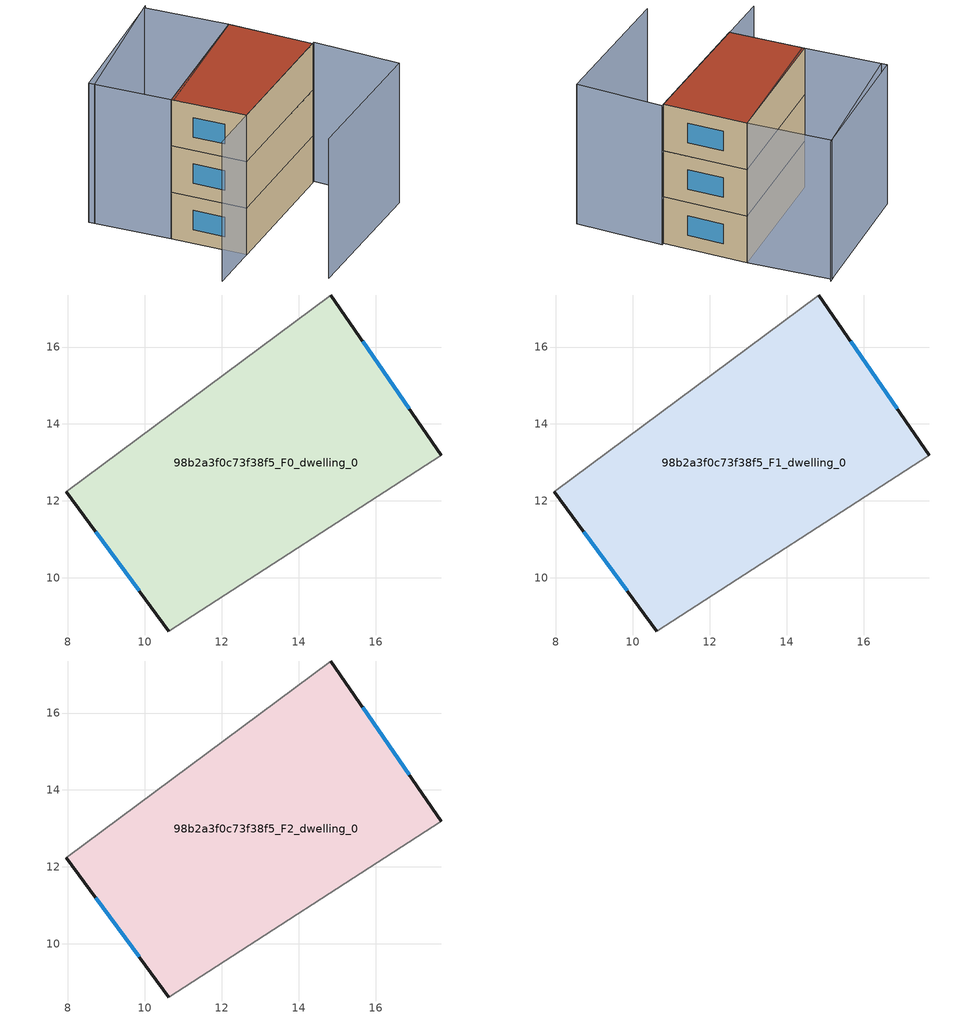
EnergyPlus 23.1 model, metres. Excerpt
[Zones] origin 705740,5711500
98b2a3f0c73f38f5_F0_dwelling_0
 floor ground (EU_floor_Construction): 14.83,17.35 17.7,13.19 10.62,8.62 7.96,12.24 z0
 wall outside (EU_wall_Construction): 17.7,13.19 14.83,17.35 / 7.96,12.24 10.62,8.62 z0:3
 wall adiabatic (EU_wall_Construction): 10.62,8.62 17.7,13.19 / 14.83,17.35 7.96,12.24 z0:3
 window (EU_Window_Construction): 16.87,14.4 15.66,16.15 / 8.73,11.19 9.85,9.67 z0.87:2.13
98b2a3f0c73f38f5_F1_dwelling_0
 floor to 98b2a3f0c73f38f5_F0_dwelling_0 (EU_floor_Construction): 14.83,17.35 17.7,13.19 10.62,8.62 7.96,12.24 z3
 wall outside (EU_wall_Construction): 17.7,13.19 14.83,17.35 / 7.96,12.24 10.62,8.62 z3:6
 wall adiabatic (EU_wall_Construction): 10.62,8.62 17.7,13.19 / 14.83,17.35 7.96,12.24 z3:6
 window (EU_Window_Construction): 16.87,14.4 15.66,16.15 / 8.73,11.19 9.85,9.67 z3.87:5.13
98b2a3f0c73f38f5_F2_dwelling_0
 floor to 98b2a3f0c73f38f5_F1_dwelling_0 (EU_floor_Construction): 14.83,17.35 17.7,13.19 10.62,8.62 7.96,12.24 z6
 wall outside (EU_wall_Construction): 17.7,13.19 14.83,17.35 / 7.96,12.24 10.62,8.62 z6:9
 wall adiabatic (EU_wall_Construction): 10.62,8.62 17.7,13.19 / 14.83,17.35 7.96,12.24 z6:9
 window (EU_Window_Construction): 16.87,14.4 15.66,16.15 / 8.73,11.19 9.85,9.67 z6.87:8.13
 roof outside (EU_roof_Construction): 17.7,13.19 14.83,17.35 7.96,12.24 10.62,8.62 z9
shading: 13.16,4.13 20.67,8.9 / 8,6.95 17.85,13.29 / 17.85,13.29 20.67,8.9 / 11.93,21.44 5.2,15.84 / 11.78,21.32 14.83,17.35 / 14.83,17.35 8.05,12.13 / 8.05,12.13 4.99,16.09 / 4.99,16.09 11.78,21.32 z0:9
[Building]
EU S2 Campaign: North Axis=0; Terrain=City; Solar Distribution=FullExterior
[Site:Location]
London: Latitude=51.5; Longitude=-0.5; Time Zone=0; Elevation=25
[SizingPeriod:WeatherFileDays]
AnnualSizingPeriod: Begin Month=1; Begin Day of Month=1; End Month=12; End Day of Month=31; Day of Week for Start Day=Monday; Use Weather File Daylight Saving Period=No; Use Weather File Rain and Snow Indicators=No
[MATERIAL]
EU_InternalMass_Material: Roughness=MediumRough; Thickness=0.1; Conductivity=1; Density=1800; Specific Heat=900; Thermal Absorptance=0.9; Solar Absorptance=0.7; Visible Absorptance=0.7
[MATERIAL:NOMASS] Roughness=MediumRough; Thermal Absorptance=0.9; Solar Absorptance=0.7; Visible Absorptance=0.7
Name | Thermal Resistance
EU_wall_NoMass | 0.724719
EU_roof_NoMass | 2.98947
EU_floor_NoMass | 2.39157
[WINDOWMATERIAL:SIMPLEGLAZINGSYSTEM]
EU_Window_SimpleGlazing: UFactor=2.63425; Solar Heat Gain Coefficient=0.76; Visible Transmittance=0.76
[CONSTRUCTION]
EU_wall_Construction: EU_wall_NoMass
EU_roof_Construction: EU_roof_NoMass
EU_floor_Construction: EU_floor_NoMass
EU_Window_Construction: EU_Window_SimpleGlazing
EU_InternalMass_Construction: EU_InternalMass_Material
[ZONE] Type=1; Multiplier=1; Ceiling Height=autocalculate; Volume=121.659; Floor Area=autocalculate; Part of Total Floor Area=Yes
98b2a3f0c73f38f5_F0_dwelling_0; 98b2a3f0c73f38f5_F1_dwelling_0; 98b2a3f0c73f38f5_F2_dwelling_0
[INTERNALMASS] Construction=EU_InternalMass_Construction; Surface Area=40.553
Name | Zone or ZoneList
98b2a3f0c73f38f5_F0_dwelling_0_EU_InternalMass | 98b2a3f0c73f38f5_F0_dwelling_0
98b2a3f0c73f38f5_F1_dwelling_0_EU_InternalMass | 98b2a3f0c73f38f5_F1_dwelling_0
98b2a3f0c73f38f5_F2_dwelling_0_EU_InternalMass | 98b2a3f0c73f38f5_F2_dwelling_0
[OTHEREQUIPMENT] Fuel Type=Electricity; Design Level Calculation Method=Watts/Area; Power per Zone Floor Area=1; Fraction Latent=0; Fraction Radiant=0; Fraction Lost=0; Carbon Dioxide Generation Rate=0; EndUse Subcategory=EU_Step8_InternalGains
Name | Zone or ZoneList or Space or SpaceList | Schedule
EU_Step8_InternalGain_98b2a3f0c73f38f5_F0_dwelling_0_f000 | 98b2a3f0c73f38f5_F0_dwelling_0 | EU_Step8_GainSchedule_98b2a3f0c73f38f5_F0_dwelling_0_f000
EU_Step8_InternalGain_98b2a3f0c73f38f5_F1_dwelling_0_f000 | 98b2a3f0c73f38f5_F1_dwelling_0 | EU_Step8_GainSchedule_98b2a3f0c73f38f5_F1_dwelling_0_f000
EU_Step8_InternalGain_98b2a3f0c73f38f5_F2_dwelling_0_f000 | 98b2a3f0c73f38f5_F2_dwelling_0 | EU_Step8_GainSchedule_98b2a3f0c73f38f5_F2_dwelling_0_f000
[ZONEVENTILATION:DESIGNFLOWRATE] Schedule=EU_AlwaysOn; Design Flow Rate Calculation Method=AirChanges/Hour; Air Changes per Hour=0.418135; Ventilation Type=Natural; Fan Pressure Rise=0; Fan Total Efficiency=1; Constant Term Coefficient=1; Temperature Term Coefficient=0; Velocity Term Coefficient=0; Velocity Squared Term Coefficient=0; Minimum Indoor Temperature=-100; Maximum Indoor Temperature=100; Delta Temperature=-100; Minimum Outdoor Temperature=-100; Maximum Outdoor Temperature=100; Maximum Wind Speed=40
Name | Zone or ZoneList or Space or SpaceList
EU_ConstantAir_98b2a3f0c73f38f5_F0_dwelling_0 | 98b2a3f0c73f38f5_F0_dwelling_0
EU_ConstantAir_98b2a3f0c73f38f5_F1_dwelling_0 | 98b2a3f0c73f38f5_F1_dwelling_0
EU_ConstantAir_98b2a3f0c73f38f5_F2_dwelling_0 | 98b2a3f0c73f38f5_F2_dwelling_0
[HVACTEMPLATE:THERMOSTAT] Constant Heating Setpoint=20; Constant Cooling Setpoint=50
EU_HeatOnly_98b2a3f0c73f38f5_F0_dwelling_0; EU_HeatOnly_98b2a3f0c73f38f5_F1_dwelling_0; EU_HeatOnly_98b2a3f0c73f38f5_F2_dwelling_0
[HVACTEMPLATE:ZONE:IDEALLOADSAIRSYSTEM] System Availability Schedule=EU_AlwaysOn; Maximum Heating Supply Air Temperature=50; Minimum Cooling Supply Air Temperature=13; Maximum Heating Supply Air Humidity Ratio=0.0156; Minimum Cooling Supply Air Humidity Ratio=0.0077; Heating Limit=NoLimit; Cooling Limit=NoLimit; Heating Availability Schedule=EU_AlwaysOn; Cooling Availability Schedule=EU_CoolingOff; Dehumidification Control Type=ConstantSensibleHeatRatio; Cooling Sensible Heat Ratio=0.7; Dehumidification Setpoint=60; Humidification Control Type=None; Humidification Setpoint=30; Outdoor Air Method=None; Outdoor Air Flow Rate per Person=0.00944; Outdoor Air Flow Rate per Zone Floor Area=0; Outdoor Air Flow Rate per Zone=0; Demand Controlled Ventilation Type=None; Outdoor Air Economizer Type=NoEconomizer; Heat Recovery Type=None; Sensible Heat Recovery Effectiveness=0.7; Latent Heat Recovery Effectiveness=0.65
Name | Template Thermostat
98b2a3f0c73f38f5_F0_dwelling_0 | EU_HeatOnly_98b2a3f0c73f38f5_F0_dwelling_0
98b2a3f0c73f38f5_F1_dwelling_0 | EU_HeatOnly_98b2a3f0c73f38f5_F1_dwelling_0
98b2a3f0c73f38f5_F2_dwelling_0 | EU_HeatOnly_98b2a3f0c73f38f5_F2_dwelling_0
[SIZING:ZONE] Zone Cooling Design Supply Air Temperature Input Method=SupplyAirTemperature; Zone Cooling Design Supply Air Temperature=13; Zone Heating Design Supply Air Temperature Input Method=SupplyAirTemperature; Zone Heating Design Supply Air Temperature=50; Zone Cooling Design Supply Air Humidity Ratio=0.008; Zone Heating Design Supply Air Humidity Ratio=0.008; Cooling Design Air Flow Method=DesignDay; Cooling Design Air Flow Rate=0; Cooling Minimum Air Flow per Zone Floor Area=0.000762; Cooling Minimum Air Flow=0; Cooling Minimum Air Flow Fraction=0.2; Heating Design Air Flow Method=DesignDay; Heating Design Air Flow Rate=0; Heating Maximum Air Flow per Zone Floor Area=0.002032; Heating Maximum Air Flow=0.141576; Heating Maximum Air Flow Fraction=0.3; Account for Dedicated Outdoor Air System=No; Dedicated Outdoor Air System Control Strategy=NeutralSupplyAir; Dedicated Outdoor Air Low Setpoint Temperature for Design=autosize; Dedicated Outdoor Air High Setpoint Temperature for Design=autosize; Zone Load Sizing Method=Sensible Load Only No Latent Load; Zone Latent Cooling Design Supply Air Humidity Ratio Input Method=HumidityRatioDifference; Zone Cooling Design Supply Air Humidity Ratio Difference=0.005; Zone Latent Heating Design Supply Air Humidity Ratio Input Method=HumidityRatioDifference; Zone Humidification Design Supply Air Humidity Ratio Difference=0.005
98b2a3f0c73f38f5_F0_dwelling_0; 98b2a3f0c73f38f5_F1_dwelling_0; 98b2a3f0c73f38f5_F2_dwelling_0
[SCHEDULE:CONSTANT]
Name | Hourly Value
EU_AlwaysOn | 1
EU_CoolingOff | 0
[SCHEDULE:FILE] Column Number=1; Rows to Skip at Top=0; Number of Hours of Data=8760; Column Separator=Comma; Interpolate to Timestep=No; Minutes per Item=60; Adjust Schedule for Daylight Savings=Yes
Name | File
EU_Step8_GainSchedule_98b2a3f0c73f38f5_F0_dwelling_0_f000 | ../../schedules/98b2a3f0c73f38f5/98b2a3f0c73f38f5_F0_dwelling_0_f000_gain.csv
EU_Step8_GainSchedule_98b2a3f0c73f38f5_F1_dwelling_0_f000 | ../../schedules/98b2a3f0c73f38f5/98b2a3f0c73f38f5_F1_dwelling_0_f000_gain.csv
EU_Step8_GainSchedule_98b2a3f0c73f38f5_F2_dwelling_0_f000 | ../../schedules/98b2a3f0c73f38f5/98b2a3f0c73f38f5_F2_dwelling_0_f000_gain.csv
